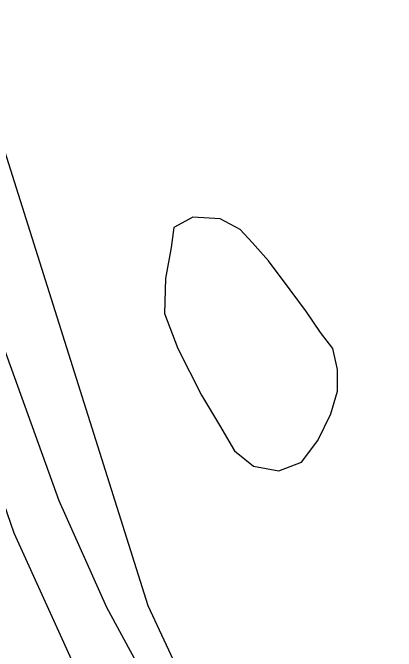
# Model space of a CAD drawing. Header units: inches. Extents: x 653559 to 669309, y 7245317 to 7256454.
# Drawn here: x 663040.3 to 663147.5, y 7251342.8 to 7251521.3 of the extents above; entities that cross this region are included whole.
import ezdxf

# ---------------------------------------------------------------- set-up
doc = ezdxf.new("R2010")
doc.units = ezdxf.units.IN
doc.header["$MEASUREMENT"] = 0
for name, color, linetype in [('Agricola', 3, 'Continuous'), ('Caminos', 1, 'Continuous'), ('Reserva', 92, 'Continuous'), ('Zona Baja', 130, 'Continuous')]:
    doc.layers.add(name, color=color, linetype=linetype)

msp = doc.modelspace()

# ---------------------------------------------------------------- linework, layer by layer
at = {"layer": 'Agricola', "transparency": 33554613}
msp.add_lwpolyline([(663784.49, 7251640.49), (663468.58, 7252194.53), (662973.28, 7251975.46), (662929.62, 7251968.31), (662893.11, 7251992.12), (662866.12, 7252016.73), (662831.2, 7252003.24), (663024.87, 7251523.81), (663078.06, 7251355.54), (663259.03, 7250967.39), (663379.68, 7251059.47), (663466.2, 7251158.69)], close=True, dxfattribs=at)
at = {"layer": 'Caminos', "transparency": 33554613}
msp.add_lwpolyline([(662767.31, 7250754.96), (662928.65, 7250820.1), (663015.44, 7250854.91), (663101.69, 7250888.68), (663140.85, 7250903.39), (663155.67, 7250904.02), (663168.93, 7250901.08), (663183.85, 7250903.15), (663198.61, 7250910.77), (663221.31, 7250924.58), (663238.94, 7250937.6), (663247.47, 7250946.28), (663226.94, 7251007.87), (663196.89, 7251086.19), (663166.91, 7251150.07), (663118.23, 7251241.51), (663099.39, 7251291.25), (663086.48, 7251318.35), (663066.58, 7251354.96), (663053.25, 7251384.81), (663032.08, 7251443.23), (663003.93, 7251536.15)], dxfattribs=at)
at = {"layer": 'Reserva', "transparency": 33554613}
msp.add_lwpolyline([(663149.16, 7250921.8), (662708.92, 7251940.07), (662708.08, 7251954.67), (662711.91, 7251962.05), (662740.09, 7251979.12), (662792.48, 7251978.72), (662808.35, 7251972.37), (662970.68, 7251578.27), (663040.53, 7251375.87), (663164.35, 7251103.61), (663223.09, 7250978.99), (663227.72, 7250961.26), (663223.09, 7250951.34), (663160.91, 7250919.92)], close=True, dxfattribs=at)
at = {"layer": 'Zona Baja', "transparency": 33554613}
msp.add_lwpolyline([(663111.83, 7251451.97), (663107.33, 7251457), (663103.89, 7251460.71), (663098.33, 7251463.62), (663090.66, 7251464.14), (663085.37, 7251461.23), (663084.58, 7251455.68), (663082.99, 7251446.95), (663082.72, 7251437.16), (663086.43, 7251427.37), (663093.04, 7251414.4), (663098.07, 7251405.94), (663102.3, 7251398.79), (663107.59, 7251394.56), (663114.74, 7251393.24), (663121.09, 7251395.62), (663125.59, 7251401.7), (663129.29, 7251409.11), (663131.14, 7251415.46), (663131.14, 7251421.55), (663129.82, 7251427.37), (663126.38, 7251431.87), (663122.41, 7251437.69), (663117.91, 7251443.77)], close=True, dxfattribs=at)

doc.saveas('drawing.dxf')
